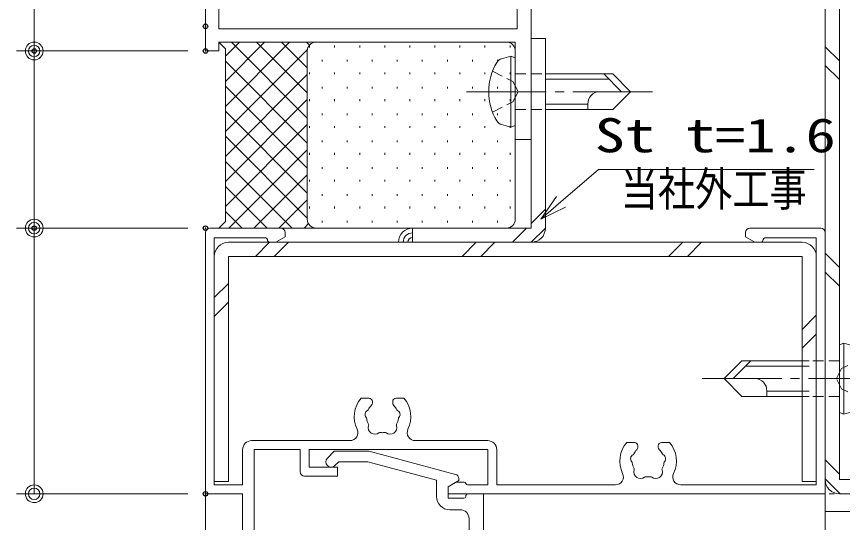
# Model space of a CAD drawing. Units: millimetres on the paper. Extents: x -395 to 395, y -281 to 281.
# Drawn here: x -82.2 to 11.1, y 78.1 to 135.3 of the extents above; entities that cross this region are included whole.
import ezdxf
from ezdxf.enums import TextEntityAlignment as Align

# ---------------------------------------------------------------- set-up
doc = ezdxf.new("R2010")
doc.units = ezdxf.units.MM
doc.header["$PDMODE"] = 32
doc.header["$PDSIZE"] = 0.5
for name, pattern in [('CHAIN2', [12, 9, -1, 1, -1]), ('DASHED1', [1.8, 1.2, -0.6]), ('DOUBLE_CHAIN1', [8.8, 5, -1, 0.6, -0.6, 0.6, -1])]:
    doc.linetypes.add(name, pattern=pattern)
for name, color, linetype, lineweight in [('0-2_USERZ', 3, 'Continuous', 9), ('0-8_DIM1', 6, 'Continuous', 9), ('0-9_SUNPOU', 3, 'Continuous', 9), ('0-A_0', 7, 'Continuous', 9), ('0-C_KATAZAI', 7, 'Continuous', 9), ('1-0_PARTS3', 3, 'Continuous', 9), ('1-1_SYMBOLS2', 3, 'Continuous', 9), ('1-2_PARTS2', 3, 'Continuous', 9), ('1-5_YKK_H1901', 2, 'Continuous', 9)]:
    doc.layers.add(name, color=color, linetype=linetype, lineweight=lineweight)
doc.layers.add('0-B_DEFPOINTS', color=1, linetype='Continuous')
doc.layers.add('1-6_YKK_H1301', color=7, linetype='Continuous')
doc.styles.add('ＭＳ ゴシック', font='')
doc.styles.get('ＭＳ ゴシック').set_extended_font_data('MS Gothic')

# ---------------------------------------------------------------- blocks, each defined once
blk = doc.blocks.new('TWAKU_D')
at = {"layer": '0-C_KATAZAI'}
for p, q in [((-34.8, -77.17), (-34.8, -92.5)), ((-70, -85), (-70, -95)), ((-68.5, -86.165), (-68.5, -92.5)), ((-68.5, -92.5), (-34.8, -92.5))]:
    blk.add_line(p, q, dxfattribs=at)
blk.add_lwpolyline([(-70, -95), (-68.5, -95), (-68.5, -94), (-35, -94), (-35, -105), (-33.2, -105), (-33.2, -90.002)], dxfattribs=at)
blk = doc.blocks.new('DOT1')
at = {"layer": '0-A_0'}
blk.add_line((0, 0), (-1, 0), dxfattribs=at)
for radius in [0.5, 0.325]:
    blk.add_circle((0, 0), radius, dxfattribs=at)
blk = doc.blocks.new('A$C095F280F')
at = {"layer": '1-0_PARTS3'}
for p, q in [((0.5, 4), (0, 3.824)), ((0, 3.824), (0, -3.824)), ((0.5, 4), (1.553, 3.719)), ((0.5, 4), (0.5, -4)), ((-11, 2), (-13, 0)), ((-10, 2), (-12, 0)), ((-3.4, 2), (-11, 2)), ((-3.4, 1.4), (-10.6, 1.4)), ((-11, -2), (-13, 0)), ((-8.2, -1.4), (-8.2, -2)), ((-3.4, -1.4), (-8.2, -1.4)), ((-3.4, -2), (-11, -2)), ((0.5, -4), (1.553, -3.719)), ((0.5, -4), (0, -3.824))]:
    blk.add_line(p, q, dxfattribs=at)
at = {"layer": '1-0_PARTS3', "linetype": 'DASHED1'}
for p, q in [((0, 2), (-3.4, 2)), ((0, -2), (-3.4, -2))]:
    blk.add_line(p, q, dxfattribs=at)
at = {"layer": '1-0_PARTS3', "linetype": 'CHAIN2'}
blk.add_line((5.5, 0), (-15.5, 0), dxfattribs=at)
at = {"layer": '1-0_PARTS3', "linetype": 'DASHED1'}
for points in [[(2.579, 2.3), (0.263, 1.145), (-0.346, 0)], [(2.579, -2.3), (0.263, -1.145), (-0.346, 0)]]:
    blk.add_lwpolyline(points, dxfattribs=at)
at = {"layer": '1-0_PARTS3'}
for centre, radius, start, end in [((1.321, 2.85), 0.9, 30.58711, 75.06234), ((-3.5, 0), 6.5, 329.41289, 30.58711), ((-9.532, -1.333), 1.333, 357.13402, 90), ((1.321, -2.85), 0.9, 284.93766, 329.41289)]:
    blk.add_arc(centre, radius, start, end, dxfattribs=at)
blk = doc.blocks.new('2K-63680')
at = {"layer": '0-A_0'}
for p, q in [((13.7, 14.6), (16.17, 14.6)), ((16.17, 14.6), (16.17, 10.758)), ((16.17, 9.842), (16.17, 9.758)), ((16.17, 8.842), (16.17, 7.6)), ((15.17, 6.6), (14, 6.6))]:
    blk.add_line(p, q, dxfattribs=at)
for points in [[(13.2, 26.3), (13.2, 20.8), (14.2, 20.8), (14.2, 24.1), (16.17, 24.1), (16.17, 15.6), (14.2, 15.6), (14.2, 16.8), (13.2, 16.8), (13.2, 15.1)], [(16.1, 4.8), (17.8, 4.8), (17.8, 26.8), (13.7, 26.8)], [(12.5, 5.1), (12.5, 3.28), (4.739, 1.2), (1.449, 1.2), (1.024, 1.624)], [(15, 3.091), (15, 3.307), (13.8, 4), (13.8, 5.3), (15.6, 5.3)], [(0.176, 0.776), (0.951, 0), (4.897, 0), (14.629, 2.608)]]:
    blk.add_lwpolyline(points, dxfattribs=at)
for centre, radius, start, end in [((13.7, 26.3), 0.5, 90, 180), ((13.7, 15.1), 0.5, 180, 270), ((16.37, 10.758), 0.2, 180, 246.42182), ((16.17, 10.3), 0.3, 293.57818, 66.42182), ((16.37, 9.842), 0.2, 113.57818, 180), ((16.37, 9.758), 0.2, 180, 246.42182), ((16.17, 9.3), 0.3, 293.57818, 66.42182), ((16.37, 8.842), 0.2, 113.57818, 180), ((15.17, 7.6), 1, 270, 0), ((14, 5.1), 1.5, 90, 180), ((15.6, 5.1), 0.2, 0, 90), ((16.1, 5.1), 0.3, 180, 270), ((14.5, 3.091), 0.5, 285, 0), ((0.6, 1.2), 0.6, 45, 225)]:
    blk.add_arc(centre, radius, start, end, dxfattribs=at)
blk = doc.blocks.new('2K-64550')
at = {"layer": '0-A_0'}
for p, q in [((-69.5, 30), (-61.5, 30)), ((-8.5, 30), (-0.5, 30)), ((-52.415, 10.8), (-51.55, 10.8)), ((-51.15, 10.4), (-51.15, 10.261)), ((-48.85, 10.261), (-48.85, 10.4)), ((-48.45, 10.8), (-47.585, 10.8)), ((-64.8, 6), (-53.684, 6)), ((-46.316, 6), (-38.1, 6)), ((-22.415, 5.8), (-21.55, 5.8)), ((-18.45, 5.8), (-17.585, 5.8)), ((-21.15, 5.4), (-21.15, 5.261)), ((-18.85, 5.261), (-18.85, 5.4))]:
    blk.add_line(p, q, dxfattribs=at)
for points in [[(-61.7, -22), (-65.8, -22), (-65.8, 0), (-70, 0), (-70, 29.5)], [(-61, 29.5), (-61, 29), (-62.039, 28.4), (-62.7, 28.4)], [(0, 29.5), (0, 0), (-42.6, 0), (-42.6, 0.8), (-41.734, 1.3), (-40.794, 1.3)], [(-7.3, 28.4), (-7.961, 28.4), (-9, 29), (-9, 29.5)], [(-63.2, 28.9), (-69, 28.9), (-69, 1), (-65.8, 1), (-65.8, 5)], [(-16.316, 1), (-1, 1), (-1, 28.9), (-6.8, 28.9)], [(-59.3, 2.5), (-59.3, 5), (-64.5, 5), (-64.5, -9.8), (-60.2, -9.8)], [(-40.406, 1), (-38.1, 1), (-38.1, 5), (-58.3, 5), (-58.3, 3), (-55.1, 3), (-55.1, 2), (-58.8, 2)], [(-37.1, 5), (-37.1, 1), (-23.684, 1)], [(-59.7, -10.3), (-59.7, -10.8), (-61.2, -10.8), (-61.2, -12), (-62.2, -12), (-62.2, -10.8), (-64.8, -10.8), (-64.8, -20.5), (-62.2, -20.5), (-62.2, -16), (-61.2, -16), (-61.2, -21.5)]]:
    blk.add_lwpolyline(points, dxfattribs=at)
for centre, radius, start, end in [((-69.5, 29.5), 0.5, 90, 180), ((-61.5, 29.5), 0.5, 0, 90), ((-8.5, 29.5), 0.5, 90, 180), ((-0.5, 29.5), 0.5, 0, 90), ((-63.2, 28.7), 0.2, 0, 90), ((-62.7, 28.7), 0.3, 180, 270), ((-7.3, 28.7), 0.3, 270, 0), ((-6.8, 28.7), 0.2, 90, 180), ((-50, 8.7), 3.2, 138.9855, 206.04165), ((-51.55, 10.4), 0.4, 360, 90), ((-48.45, 10.4), 0.4, 90, 180), ((-50, 8.7), 3.2, 333.95835, 41.0145), ((-51.477, 8.96), 0.5, 116.8699, 223.1301), ((-51.794, 9.585), 0.2, 296.8699, 333.7398), ((-50, 8.7), 1.8, 134.79283, 153.7398), ((-51.55, 10.261), 0.4, 314.79283, 360), ((-48.45, 10.261), 0.4, 180, 225.20717), ((-50, 8.7), 1.8, 26.2602, 45.20717), ((-48.206, 9.585), 0.2, 206.2602, 243.1301), ((-48.523, 8.96), 0.5, 316.8699, 63.1301), ((-51.988, 8.482), 0.2, 6.2602, 43.1301), ((-50, 8.7), 1.8, 186.2602, 208.03074), ((-50, 8.7), 1.8, 331.96926, 353.7398), ((-48.012, 8.482), 0.2, 136.8699, 173.7398), ((-50.86, 7.471), 0.75, 162.29961, 307.70039), ((-51.765, 7.76), 0.2, 342.29961, 28.03074), ((-49.14, 7.471), 0.75, 232.29961, 17.70039), ((-48.235, 7.76), 0.2, 151.96926, 197.70039), ((-53.684, 6.9), 0.9, 270, 26.04165), ((-50.279, 6.72), 0.2, 81.96926, 127.70039), ((-50, 8.7), 1.8, 261.96926, 278.03074), ((-49.721, 6.72), 0.2, 52.29961, 98.03074), ((-46.316, 6.9), 0.9, 153.95835, 270), ((-64.8, 5), 1, 90, 180), ((-38.1, 5), 1, 360, 90), ((-20, 3.7), 3.2, 138.9855, 206.04165), ((-21.55, 5.4), 0.4, 360, 90), ((-18.45, 5.4), 0.4, 90, 180), ((-20, 3.7), 3.2, 333.95835, 41.0145), ((-20, 3.7), 1.8, 134.79283, 153.7398), ((-21.55, 5.261), 0.4, 314.79283, 360), ((-18.45, 5.261), 0.4, 180, 225.20717), ((-20, 3.7), 1.8, 26.2602, 45.20717), ((-21.477, 3.96), 0.5, 116.8699, 223.1301), ((-21.794, 4.585), 0.2, 296.8699, 333.7398), ((-18.206, 4.585), 0.2, 206.2602, 243.1301), ((-18.523, 3.96), 0.5, 316.8699, 63.1301), ((-21.988, 3.482), 0.2, 6.2602, 43.1301), ((-20, 3.7), 1.8, 186.2602, 208.03074), ((-21.765, 2.76), 0.2, 342.29961, 28.03074), ((-18.235, 2.76), 0.2, 151.96926, 197.70039), ((-20, 3.7), 1.8, 331.96926, 353.7398), ((-18.012, 3.482), 0.2, 136.8699, 173.7398), ((-58.8, 2.5), 0.5, 180, 270), ((-23.684, 1.9), 0.9, 270, 26.04165), ((-20.86, 2.471), 0.75, 162.29961, 307.70039), ((-20.279, 1.72), 0.2, 81.96926, 127.70039), ((-20, 3.7), 1.8, 261.96926, 278.03074), ((-19.721, 1.72), 0.2, 52.29961, 98.03074), ((-19.14, 2.471), 0.75, 232.29961, 17.70039), ((-16.316, 1.9), 0.9, 153.95835, 270), ((-40.794, 1.1), 0.2, 14.47751, 90), ((-40.406, 1.2), 0.2, 194.47751, 270), ((-60.2, -10.3), 0.5, 360, 90), ((-61.7, -21.5), 0.5, 270, 0)]:
    blk.add_arc(centre, radius, start, end, dxfattribs=at)
blk = doc.blocks.new('A$C0DC34738')
at = {"layer": '1-2_PARTS2', "color": 134}
blk.add_lwpolyline([(0, 3), (0, 0), (3, 0)], dxfattribs=at)
for radius in [3, 2, 1]:
    blk.add_arc((0, 0), radius, 360, 90, dxfattribs=at)
blk = doc.blocks.new('_Open30')
at = {"layer": '0-A_0'}
blk.add_line((0, 0), (-1, 0), dxfattribs=at)
blk.add_lwpolyline([(-1, 0.2679), (0, 0), (-1, -0.2679)], dxfattribs=at)

msp = doc.modelspace()

# ---------------------------------------------------------------- linework, layer by layer
at = {"layer": '0-2_USERZ'}
for p, q in [((-80.239, 224.376), (-80.239, 133.376)), ((-62.894, 131.376), (-82.239, 131.376)), ((-62.894, 131.376), (-82.239, 131.376)), ((-80.239, 129.376), (-80.239, 113.376)), ((-62.894, 111.376), (-82.239, 111.376)), ((-62.894, 111.376), (-82.239, 111.376)), ((-80.239, 83.376), (-80.239, 109.376)), ((-62.894, 81.376), (-82.239, 81.376))]:
    msp.add_line(p, q, dxfattribs=at)
at = {"layer": '0-8_DIM1'}
msp.add_lwpolyline([(7.879, 118.003), (-10.889, 118.003), (-16.484, 118.003), (-20.735, 114.349)], dxfattribs=at)
at = {"layer": '0-9_SUNPOU', "color": 4}
for p, q in [((9.106, 82.976), (9.106, 209.776)), ((-58.294, 109.776), (6.506, 109.776))]:
    msp.add_line(p, q, dxfattribs=at)
at = {"layer": '0-9_SUNPOU'}
for p, q in [((9.106, 82.976), (9.106, 209.776)), ((10.706, 130.262), (9.106, 131.862)), ((10.706, 128.139), (9.106, 129.739)), ((-24.094, 111.899), (-22.494, 113.499)), ((-26.217, 109.776), (-24.617, 111.376)), ((-24.094, 109.776), (-22.494, 111.376)), ((-58.294, 109.776), (6.506, 109.776)), ((-55.252, 108.176), (-53.652, 109.776)), ((-53.129, 108.176), (-51.529, 109.776)), ((-31.917, 108.176), (-30.317, 109.776)), ((-29.794, 108.176), (-28.194, 109.776)), ((-8.583, 108.176), (-6.983, 109.776)), ((-6.46, 108.176), (-4.86, 109.776)), ((10.706, 106.928), (9.106, 108.528)), ((10.706, 104.805), (9.106, 106.405)), ((-59.894, 103.534), (-58.294, 105.134)), ((-59.894, 101.411), (-58.294, 103.011)), ((6.506, 99.93), (8.106, 101.53)), ((6.506, 97.807), (8.106, 99.407)), ((10.706, 83.593), (9.106, 85.193)), ((10.8, 81.376), (9.106, 83.07))]:
    msp.add_line(p, q, dxfattribs=at)
at = {"layer": '0-9_SUNPOU', "color": 4}
for points in [[(24.106, 209.776), (10.706, 209.776), (10.706, 82.976), (34.106, 82.976), (34.106, 81.376), (10.706, 81.376)], [(-37.494, 111.376), (-24.094, 111.376), (-24.094, 132.776), (-22.494, 132.776), (-22.494, 111.376)], [(-24.094, 109.776), (-37.494, 109.776), (-37.494, 111.376)], [(6.506, 82.776), (6.506, 108.176), (-58.294, 108.176), (-58.294, 82.776), (-59.894, 82.776), (-59.894, 108.176)], [(8.106, 108.176), (8.106, 82.776), (6.506, 82.776)]]:
    msp.add_lwpolyline(points, dxfattribs=at)
at = {"layer": '0-9_SUNPOU'}
for points in [[(24.106, 209.776), (10.706, 209.776), (10.706, 82.976), (34.106, 82.976), (34.106, 81.376), (10.706, 81.376)], [(-37.494, 111.376), (-24.094, 111.376), (-24.094, 132.776), (-22.494, 132.776), (-22.494, 111.376)], [(-24.094, 109.776), (-37.494, 109.776), (-37.494, 111.376)], [(6.506, 82.776), (6.506, 108.176), (-58.294, 108.176), (-58.294, 82.776), (-59.894, 82.776), (-59.894, 108.176)], [(8.106, 108.176), (8.106, 82.776), (6.506, 82.776)]]:
    msp.add_lwpolyline(points, dxfattribs=at)
at = {"layer": '0-9_SUNPOU', "linetype": 'DOUBLE_CHAIN1'}
msp.add_lwpolyline([(87.758, 81.376), (9.106, 81.376), (9.106, 79.376), (87.758, 79.376)], dxfattribs=at)
at = {"layer": '0-9_SUNPOU', "color": 4}
for centre, start, end in [((-24.094, 111.376), 270, 0), ((-58.294, 108.176), 90, 180), ((6.506, 108.176), 0, 90), ((10.706, 82.976), 180, 270)]:
    msp.add_arc(centre, 1.6, start, end, dxfattribs=at)
at = {"layer": '0-9_SUNPOU'}
for centre, start, end in [((-24.094, 111.376), 270, 0), ((-58.294, 108.176), 90, 180), ((6.506, 108.176), 360, 90), ((10.706, 82.976), 180, 270)]:
    msp.add_arc(centre, 1.6, start, end, dxfattribs=at)
at = {"layer": '0-B_DEFPOINTS'}
for p in [(-60.894, 134.162), (-80.239, 131.376), (-60.894, 131.376), (-80.239, 111.376), (-60.894, 111.376), (-60.894, 81.376)]:
    msp.add_point(p, dxfattribs=at)
at = {"layer": '1-1_SYMBOLS2'}
for p, q in [((-51.389, 132.376), (-58.644, 125.121)), ((-54.218, 132.376), (-58.644, 127.949)), ((-57.046, 132.376), (-58.644, 130.778)), ((-49.376, 131.561), (-58.644, 122.293)), ((-49.394, 123.806), (-57.964, 132.376)), ((-49.394, 126.635), (-55.136, 132.376)), ((-49.394, 129.463), (-52.307, 132.376)), ((-49.14, 132.037), (-49.479, 132.376)), ((-49.134, 131.786), (-49.134, 131.986)), ((-48.561, 132.376), (-48.579, 132.358)), ((-48.394, 132.376), (-26.894, 132.376)), ((-46.304, 131.786), (-46.304, 131.986)), ((-43.474, 131.786), (-43.474, 131.986)), ((-40.644, 131.786), (-40.644, 131.986)), ((-37.814, 131.786), (-37.814, 131.986)), ((-34.984, 131.786), (-34.984, 131.986)), ((-32.154, 131.786), (-32.154, 131.986)), ((-29.324, 131.786), (-29.324, 131.986)), ((-26.494, 131.786), (-26.494, 131.986)), ((-49.394, 131.376), (-49.394, 112.376)), ((-49.394, 112.376), (-49.394, 131.376)), ((-25.894, 131.376), (-25.894, 112.376)), ((-49.394, 120.978), (-58.644, 130.228)), ((-47.719, 130.171), (-47.719, 130.371)), ((-44.889, 130.171), (-44.889, 130.371)), ((-42.059, 130.171), (-42.059, 130.371)), ((-39.229, 130.171), (-39.229, 130.371)), ((-36.399, 130.171), (-36.399, 130.371)), ((-33.569, 130.171), (-33.569, 130.371)), ((-30.739, 130.171), (-30.739, 130.371)), ((-27.909, 130.171), (-27.909, 130.371)), ((-49.134, 128.756), (-49.134, 128.956)), ((-46.304, 128.756), (-46.304, 128.956)), ((-43.474, 128.756), (-43.474, 128.956)), ((-40.644, 128.756), (-40.644, 128.956)), ((-37.814, 128.756), (-37.814, 128.956)), ((-34.984, 128.756), (-34.984, 128.956)), ((-32.154, 128.756), (-32.154, 128.956)), ((-29.324, 128.756), (-29.324, 128.956)), ((-26.494, 128.756), (-26.494, 128.956)), ((-49.394, 128.714), (-58.644, 119.464)), ((-49.394, 118.15), (-58.644, 127.4)), ((-47.719, 127.141), (-47.719, 127.341)), ((-44.889, 127.141), (-44.889, 127.341)), ((-42.059, 127.141), (-42.059, 127.341)), ((-39.229, 127.141), (-39.229, 127.341)), ((-36.399, 127.141), (-36.399, 127.341)), ((-33.569, 127.141), (-33.569, 127.341)), ((-30.739, 127.141), (-30.739, 127.341)), ((-27.909, 127.141), (-27.909, 127.341)), ((-49.394, 125.886), (-58.644, 116.636)), ((-49.134, 125.726), (-49.134, 125.926)), ((-46.304, 125.726), (-46.304, 125.926)), ((-43.474, 125.726), (-43.474, 125.926)), ((-40.644, 125.726), (-40.644, 125.926)), ((-37.814, 125.726), (-37.814, 125.926)), ((-34.984, 125.726), (-34.984, 125.926)), ((-32.154, 125.726), (-32.154, 125.926)), ((-29.324, 125.726), (-29.324, 125.926)), ((-26.494, 125.726), (-26.494, 125.926)), ((-49.394, 115.321), (-58.644, 124.571)), ((-47.719, 124.111), (-47.719, 124.311)), ((-44.889, 124.111), (-44.889, 124.311)), ((-42.059, 124.111), (-42.059, 124.311)), ((-39.229, 124.111), (-39.229, 124.311)), ((-36.399, 124.111), (-36.399, 124.311)), ((-33.569, 124.111), (-33.569, 124.311)), ((-30.739, 124.111), (-30.739, 124.311)), ((-27.909, 124.111), (-27.909, 124.311)), ((-49.394, 123.057), (-58.644, 113.807)), ((-49.134, 122.696), (-49.134, 122.896)), ((-46.304, 122.696), (-46.304, 122.896)), ((-43.474, 122.696), (-43.474, 122.896)), ((-40.644, 122.696), (-40.644, 122.896)), ((-37.814, 122.696), (-37.814, 122.896)), ((-34.984, 122.696), (-34.984, 122.896)), ((-32.154, 122.696), (-32.154, 122.896)), ((-29.324, 122.696), (-29.324, 122.896)), ((-26.494, 122.696), (-26.494, 122.896)), ((-49.394, 112.493), (-58.644, 121.743)), ((-47.719, 121.081), (-47.719, 121.281)), ((-44.889, 121.081), (-44.889, 121.281)), ((-42.059, 121.081), (-42.059, 121.281)), ((-39.229, 121.081), (-39.229, 121.281)), ((-36.399, 121.081), (-36.399, 121.281)), ((-33.569, 121.081), (-33.569, 121.281)), ((-30.739, 121.081), (-30.739, 121.281)), ((-27.909, 121.081), (-27.909, 121.281)), ((-49.394, 120.229), (-58.247, 111.376)), ((-49.134, 119.666), (-49.134, 119.866)), ((-46.304, 119.666), (-46.304, 119.866)), ((-43.474, 119.666), (-43.474, 119.866)), ((-40.644, 119.666), (-40.644, 119.866)), ((-37.814, 119.666), (-37.814, 119.866)), ((-34.984, 119.666), (-34.984, 119.866)), ((-32.154, 119.666), (-32.154, 119.866)), ((-29.324, 119.666), (-29.324, 119.866)), ((-26.494, 119.666), (-26.494, 119.866)), ((-51.106, 111.376), (-58.644, 118.914)), ((-47.719, 118.051), (-47.719, 118.251)), ((-44.889, 118.051), (-44.889, 118.251)), ((-42.059, 118.051), (-42.059, 118.251)), ((-39.229, 118.051), (-39.229, 118.251)), ((-36.399, 118.051), (-36.399, 118.251)), ((-33.569, 118.051), (-33.569, 118.251)), ((-30.739, 118.051), (-30.739, 118.251)), ((-27.909, 118.051), (-27.909, 118.251)), ((-49.394, 117.4), (-55.419, 111.376)), ((-49.134, 116.636), (-49.134, 116.836)), ((-46.304, 116.636), (-46.304, 116.836)), ((-43.474, 116.636), (-43.474, 116.836)), ((-40.644, 116.636), (-40.644, 116.836)), ((-37.814, 116.636), (-37.814, 116.836)), ((-34.984, 116.636), (-34.984, 116.836)), ((-32.154, 116.636), (-32.154, 116.836)), ((-29.324, 116.636), (-29.324, 116.836)), ((-26.494, 116.636), (-26.494, 116.836)), ((-53.935, 111.376), (-58.644, 116.086)), ((-47.719, 115.021), (-47.719, 115.221)), ((-44.889, 115.021), (-44.889, 115.221)), ((-42.059, 115.021), (-42.059, 115.221)), ((-39.229, 115.021), (-39.229, 115.221)), ((-36.399, 115.021), (-36.399, 115.221)), ((-33.569, 115.021), (-33.569, 115.221)), ((-30.739, 115.021), (-30.739, 115.221)), ((-27.909, 115.021), (-27.909, 115.221)), ((-49.394, 114.572), (-52.59, 111.376)), ((-56.763, 111.376), (-58.644, 113.257)), ((-49.134, 113.606), (-49.134, 113.806)), ((-46.304, 113.606), (-46.304, 113.806)), ((-43.474, 113.606), (-43.474, 113.806)), ((-40.644, 113.606), (-40.644, 113.806)), ((-37.814, 113.606), (-37.814, 113.806)), ((-34.984, 113.606), (-34.984, 113.806)), ((-32.154, 113.606), (-32.154, 113.806)), ((-29.324, 113.606), (-29.324, 113.806)), ((-26.494, 113.606), (-26.494, 113.806)), ((-47.719, 111.991), (-47.719, 112.191)), ((-44.889, 111.991), (-44.889, 112.191)), ((-42.059, 111.991), (-42.059, 112.191)), ((-39.229, 111.991), (-39.229, 112.191)), ((-36.399, 111.991), (-36.399, 112.191)), ((-33.569, 111.991), (-33.569, 112.191)), ((-30.739, 111.991), (-30.739, 112.191)), ((-27.909, 111.991), (-27.909, 112.191)), ((-48.394, 111.376), (-59.394, 111.376)), ((-49.258, 111.88), (-49.762, 111.376)), ((-26.894, 111.376), (-48.394, 111.376))]:
    msp.add_line(p, q, dxfattribs=at)
msp.add_lwpolyline([(-59.394, 111.376), (-58.644, 112.126), (-58.644, 131.626), (-59.394, 132.376), (-48.394, 132.376)], dxfattribs=at)
for centre, start, end in [((-48.394, 131.376), 90, 180), ((-48.394, 131.376), 90, 180), ((-26.894, 131.376), 0, 90), ((-48.394, 112.376), 180, 270), ((-48.394, 112.376), 180, 270), ((-26.894, 112.376), 270, 0)]:
    msp.add_arc(centre, 1, start, end, dxfattribs=at)
at = {"layer": '1-2_PARTS2'}
for p, q in [((-48.394, 132.376), (-26.894, 132.376)), ((-49.394, 131.376), (-49.394, 112.376)), ((-49.394, 112.376), (-49.394, 131.376)), ((-25.894, 131.376), (-25.894, 112.376)), ((-48.394, 111.376), (-59.394, 111.376)), ((-26.894, 111.376), (-48.394, 111.376))]:
    msp.add_line(p, q, dxfattribs=at)
msp.add_lwpolyline([(-59.394, 111.376), (-58.644, 112.126), (-58.644, 131.626), (-59.394, 132.376), (-48.394, 132.376)], dxfattribs=at)
for centre, start, end in [((-48.394, 131.376), 90, 180), ((-48.394, 131.376), 90, 180), ((-26.894, 131.376), 0, 90), ((-48.394, 112.376), 180, 270), ((-48.394, 112.376), 180, 270), ((-26.894, 112.376), 270, 0)]:
    msp.add_arc(centre, 1, start, end, dxfattribs=at)
at = {"layer": '1-5_YKK_H1901'}
for p, q in [((-60.894, 81.376), (-60.894, 27.787)), ((9.106, 81.376), (9.106, 27.787))]:
    msp.add_line(p, q, dxfattribs=at)

# ---------------------------------------------------------------- block references
at = {"layer": '0-2_USERZ'}
msp.add_blockref('TWAKU_D', (9.106, 226.376), dxfattribs=at)
at = {"layer": '0-2_USERZ', "xscale": 2, "yscale": 2}
for p, rotation in [((-80.239, 131.376), 270), ((-80.239, 131.376), 90), ((-80.239, 111.376), 270), ((-80.239, 111.376), 90), ((-80.239, 81.376), 270)]:
    msp.add_blockref('DOT1', p, dxfattribs=dict(at, rotation=rotation))
at = {"layer": '0-8_DIM1', "xscale": 3, "yscale": 3, "rotation": 220.68426}
msp.add_blockref('_Open30', (-23.01, 112.393), dxfattribs=at)
at = {"layer": '0-9_SUNPOU', "xscale": -1}
msp.add_blockref('A$C095F280F', (-25.894, 126.782), dxfattribs=at)
at = {"layer": '0-9_SUNPOU', "xscale": -0.5333333, "yscale": 0.5333333}
msp.add_blockref('A$C0DC34738', (-37.494, 109.776), dxfattribs=at)
at = {"layer": '0-9_SUNPOU'}
msp.add_blockref('A$C095F280F', (10.706, 94.379), dxfattribs=at)
at = {"layer": '1-5_YKK_H1901', "xscale": -1, "rotation": 180}
msp.add_blockref('2K-63680', (-47.294, 86.176), dxfattribs=at)
at = {"layer": '1-6_YKK_H1301'}
msp.add_blockref('2K-64550', (9.106, 81.376), dxfattribs=at)

# ---------------------------------------------------------------- texts
at = {"layer": '0-8_DIM1', "style": 'ＭＳ ゴシック'}
for s, width, p in [('St t=1.6', 1.3, (-16.931, 118.782)), ('当社外工事', 0.8, (-13.989, 112.717))]:
    msp.add_text(s, height=3.849, dxfattribs=dict(at, width=width)).set_placement(p, align=Align.BOTTOM_LEFT)

doc.saveas('drawing.dxf')
